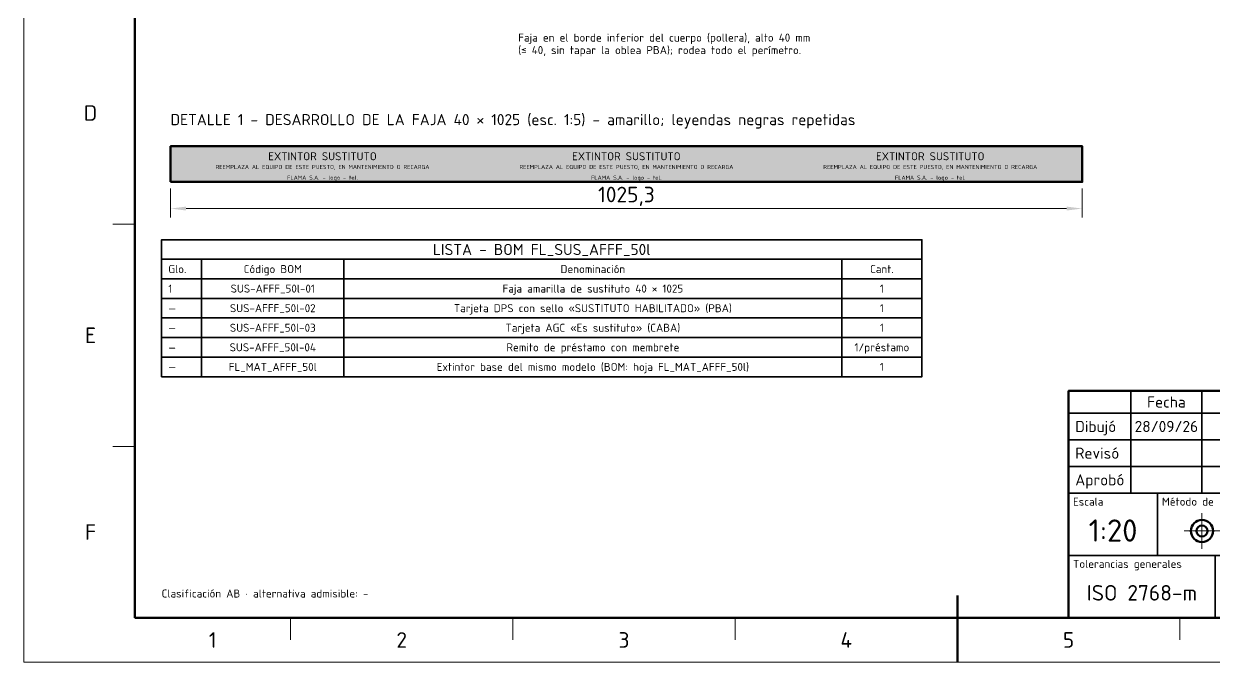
# Model space of a CAD drawing. Header units: millimetres. Extents: x 0 to 420, y 0 to 297.
# Drawn here: x 0 to 267.8, y 0 to 143.5 of the extents above; entities that cross this region are included whole.
import ezdxf
from ezdxf.enums import TextEntityAlignment as Align

# ---------------------------------------------------------------- set-up
doc = ezdxf.new("R2010")
doc.units = ezdxf.units.MM
doc.linetypes.add('IRAM-F-TRAZO-PUNTO', pattern=[20, 15, -2, 1, -2])
for name, color, linetype, lineweight in [('01-VISIBLE', 7, 'CONTINUOUS', 70), ('03-EJE', 1, 'IRAM-F-TRAZO-PUNTO', 18), ('04-COTA', 3, 'CONTINUOUS', 18), ('06-TEXTO', 7, 'CONTINUOUS', 25), ('07-RECUADRO', 7, 'CONTINUOUS', 70), ('08-FINA', 5, 'CONTINUOUS', 18), ('10-ROTULO', 7, 'CONTINUOUS', 35), ('11-TEXTO-ROTULO', 7, 'CONTINUOUS', 25), ('13-GRAFICA', 30, 'CONTINUOUS', 18)]:
    doc.layers.add(name, color=color, linetype=linetype, lineweight=lineweight)
doc.styles.add('ISO3098', font='isocpeur.ttf')
doc.dimstyles.new('FLAMA-IRAM', dxfattribs={"dimtxt": 3.5, "dimasz": 3.5, "dimexe": 2, "dimexo": 1.5, "dimgap": 1, "dimtad": 1, "dimdec": 1, "dimtxsty": 'ISO3098', "dimblk": 'IRAM_FLECHA', "dimblk1": 'IRAM_FLECHA', "dimblk2": 'IRAM_FLECHA', "dimcen": 2.5, "dimclrd": 256, "dimclre": 256, "dimclrt": 256, "dimazin": 3, "dimtfac": 1, "dimtmove": 0, "dimatfit": 3, "dimlwd": 18, "dimlwe": 18})

# ---------------------------------------------------------------- blocks, each defined once
blk = doc.blocks.new('IRAM_FLECHA')
blk.add_solid([(0, 0), (-1, 0.125), (-1, -0.125)])

msp = doc.modelspace()

# ---------------------------------------------------------------- hatches: boundary and pattern name
at = {"layer": '13-GRAFICA', "true_color": 0xffd200}
h = msp.add_hatch(color=7, dxfattribs=at)
h.dxf.hatch_style = 1
h.paths.add_polyline_path([(238.0619, 108), (238.0619, 116), (33, 116), (33, 108)])

# ---------------------------------------------------------------- linework, layer by layer
at = {"layer": '01-VISIBLE'}
msp.add_lwpolyline([(33, 108), (238.0619, 108), (238.0619, 116), (33, 116)], close=True, dxfattribs=at)
for radius in [2.5, 1.25]:
    msp.add_circle((265, 29.5), radius, dxfattribs=at)
at = {"layer": '03-EJE'}
for p, q in [((265, 25.5), (265, 33.5)), ((261, 29.5), (276.5, 29.5))]:
    msp.add_line(p, q, dxfattribs=at)
at = {"layer": '07-RECUADRO'}
msp.add_line((210, 0), (210, 15), dxfattribs=at)
for points in [[(25, 10), (410, 10), (410, 287), (25, 287)], [(235, 10), (410, 10), (410, 61), (235, 61)]]:
    msp.add_lwpolyline(points, close=True, dxfattribs=at)
at = {"layer": '08-FINA'}
for p, q in [((25, 98.5), (20, 98.5)), ((25, 48.5), (20, 48.5)), ((60, 10), (60, 5)), ((110, 10), (110, 5)), ((160, 10), (160, 5)), ((260, 10), (260, 5))]:
    msp.add_line(p, q, dxfattribs=at)
msp.add_lwpolyline([(0, 0), (420, 0), (420, 297), (0, 297)], close=True, dxfattribs=at)
at = {"layer": '10-ROTULO'}
for points in [[(31, 90.6), (202, 90.6), (202, 95), (31, 95)], [(31, 86.2), (40, 86.2), (40, 90.6), (31, 90.6)], [(40, 86.2), (72, 86.2), (72, 90.6), (40, 90.6)], [(72, 86.2), (184, 86.2), (184, 90.6), (72, 90.6)], [(184, 86.2), (202, 86.2), (202, 90.6), (184, 90.6)], [(31, 81.8), (40, 81.8), (40, 86.2), (31, 86.2)], [(40, 81.8), (72, 81.8), (72, 86.2), (40, 86.2)], [(72, 81.8), (184, 81.8), (184, 86.2), (72, 86.2)], [(184, 81.8), (202, 81.8), (202, 86.2), (184, 86.2)], [(31, 77.4), (40, 77.4), (40, 81.8), (31, 81.8)], [(40, 77.4), (72, 77.4), (72, 81.8), (40, 81.8)], [(72, 77.4), (184, 77.4), (184, 81.8), (72, 81.8)], [(184, 77.4), (202, 77.4), (202, 81.8), (184, 81.8)], [(31, 73), (40, 73), (40, 77.4), (31, 77.4)], [(40, 73), (72, 73), (72, 77.4), (40, 77.4)], [(72, 73), (184, 73), (184, 77.4), (72, 77.4)], [(184, 73), (202, 73), (202, 77.4), (184, 77.4)], [(31, 68.6), (40, 68.6), (40, 73), (31, 73)], [(40, 68.6), (72, 68.6), (72, 73), (40, 73)], [(72, 68.6), (184, 68.6), (184, 73), (72, 73)], [(184, 68.6), (202, 68.6), (202, 73), (184, 73)], [(31, 64.2), (40, 64.2), (40, 68.6), (31, 68.6)], [(40, 64.2), (72, 64.2), (72, 68.6), (40, 68.6)], [(72, 64.2), (184, 64.2), (184, 68.6), (72, 68.6)], [(184, 64.2), (202, 64.2), (202, 68.6), (184, 68.6)], [(235, 56), (249, 56), (249, 61), (235, 61)], [(249, 56), (265, 56), (265, 61), (249, 61)], [(265, 56), (290, 56), (290, 61), (265, 61)], [(235, 50), (249, 50), (249, 56), (235, 56)], [(249, 50), (265, 50), (265, 56), (249, 56)], [(265, 50), (290, 50), (290, 56), (265, 56)], [(235, 44), (249, 44), (249, 50), (235, 50)], [(249, 44), (265, 44), (265, 50), (249, 50)], [(265, 44), (290, 44), (290, 50), (265, 50)], [(235, 38), (249, 38), (249, 44), (235, 44)], [(249, 38), (265, 38), (265, 44), (249, 44)], [(265, 38), (290, 38), (290, 44), (265, 44)], [(235, 24), (255, 24), (255, 38), (235, 38)], [(255, 24), (290, 24), (290, 38), (255, 38)], [(235, 10), (268, 10), (268, 24), (235, 24)]]:
    msp.add_lwpolyline(points, close=True, dxfattribs=at)

# ---------------------------------------------------------------- texts
at = {"layer": '06-TEXTO', "style": 'ISO3098'}
for s, height, p in [('Faja en el borde inferior del cuerpo (pollera), alto 40 mm', 1.8, (111.2, 139)), ('(≤ 40, sin tapar la oblea PBA); rodea todo el perímetro.', 1.8, (111.2, 136.2)), ('DETALLE 1 - DESARROLLO DE LA FAJA 40 × 1025 (esc. 1:5) - amarillo; leyendas negras repetidas', 2.5, (33, 120)), ('Clasificación AB · alternativa admisible: -', 1.8, (31, 14))]:
    msp.add_text(s, height=height, dxfattribs=at).set_placement(p, align=Align.BOTTOM_LEFT)
for s, height, p in [('D', 3.5, (15, 123.5)), ('LISTA - BOM FL_SUS_AFFF_50l', 2.5, (116.5, 92.8)), ('Código BOM', 1.8, (56, 88.4)), ('Denominación', 1.8, (128, 88.4)), ('Cant.', 1.8, (193, 88.4)), ('SUS-AFFF_50l-01', 1.8, (56, 84)), ('Faja amarilla de sustituto 40 × 1025', 1.8, (128, 84)), ('1', 1.8, (193, 84)), ('SUS-AFFF_50l-02', 1.8, (56, 79.6)), ('Tarjeta DPS con sello «SUSTITUTO HABILITADO» (PBA)', 1.8, (128, 79.6)), ('1', 1.8, (193, 79.6)), ('E', 3.5, (15, 73.5)), ('SUS-AFFF_50l-03', 1.8, (56, 75.2)), ('Tarjeta AGC «Es sustituto» (CABA)', 1.8, (128, 75.2)), ('1', 1.8, (193, 75.2)), ('SUS-AFFF_50l-04', 1.8, (56, 70.8)), ('Remito de préstamo con membrete', 1.8, (128, 70.8)), ('1/préstamo', 1.8, (193, 70.8)), ('FL_MAT_AFFF_50l', 1.8, (56, 66.4)), ('Extintor base del mismo modelo (BOM: hoja FL_MAT_AFFF_50l)', 1.8, (128, 66.4)), ('1', 1.8, (193, 66.4)), ('F', 3.5, (15, 29.25)), ('1', 3.5, (42.5, 5)), ('2', 3.5, (85, 5)), ('3', 3.5, (135, 5)), ('4', 3.5, (185, 5)), ('5', 3.5, (235, 5))]:
    msp.add_text(s, height=height, dxfattribs=at).set_placement(p, align=Align.MIDDLE_CENTER)
for s, p in [('Glo.', (32.5, 88.4)), ('1', (32.5, 84)), ('—', (32.5, 79.6)), ('—', (32.5, 75.2)), ('—', (32.5, 70.8)), ('—', (32.5, 66.4))]:
    msp.add_text(s, height=1.8, dxfattribs=at).set_placement(p, align=Align.MIDDLE_LEFT)
at = {"layer": '11-TEXTO-ROTULO', "style": 'ISO3098'}
for s, height, p in [('Fecha', 2.5, (257, 58.5)), ('28/09/26', 2.5, (257, 53)), ('1:20', 5, (245, 29.6)), ('ISO 2768-m', 3.5, (251.5, 15.6))]:
    msp.add_text(s, height=height, dxfattribs=at).set_placement(p, align=Align.MIDDLE_CENTER)
for s, p in [('Dibujó', (236.5, 53)), ('Revisó', (236.5, 47)), ('Aprobó', (236.5, 41))]:
    msp.add_text(s, height=2.5, dxfattribs=at).set_placement(p, align=Align.MIDDLE_LEFT)
for s, p in [('Escala', (236, 37)), ('Método de proyección', (256, 37)), ('Tolerancias generales', (236, 23))]:
    msp.add_text(s, height=1.8, dxfattribs=at).set_placement(p, align=Align.TOP_LEFT)
at = {"layer": '13-GRAFICA', "true_color": 0x191919, "style": 'ISO3098'}
for s, height, p in [('EXTINTOR SUSTITUTO', 1.8, (67.177, 113.76)), ('EXTINTOR SUSTITUTO', 1.8, (135.531, 113.76)), ('EXTINTOR SUSTITUTO', 1.8, (203.8849, 113.76)), ('REEMPLAZA AL EQUIPO DE ESTE PUESTO, EN MANTENIMIENTO O RECARGA', 0.92, (67.177, 111.36)), ('REEMPLAZA AL EQUIPO DE ESTE PUESTO, EN MANTENIMIENTO O RECARGA', 0.92, (135.531, 111.36)), ('REEMPLAZA AL EQUIPO DE ESTE PUESTO, EN MANTENIMIENTO O RECARGA', 0.92, (203.8849, 111.36)), ('FLAMA S.A. - logo - tel.', 0.92, (67.177, 108.96)), ('FLAMA S.A. - logo - tel.', 0.92, (135.531, 108.96)), ('FLAMA S.A. - logo - tel.', 0.92, (203.8849, 108.96))]:
    msp.add_text(s, height=height, dxfattribs=at).set_placement(p, align=Align.MIDDLE_CENTER)

# ---------------------------------------------------------------- dimensions: what is measured, and where the dimension line sits
at = {"layer": '04-COTA'}
msp.add_linear_dim(base=(33, 102), p1=(33, 108), p2=(238.0619, 108), dimstyle='FLAMA-IRAM', override={"dimlfac": 5}, dxfattribs=at).render()

doc.saveas('drawing.dxf')
